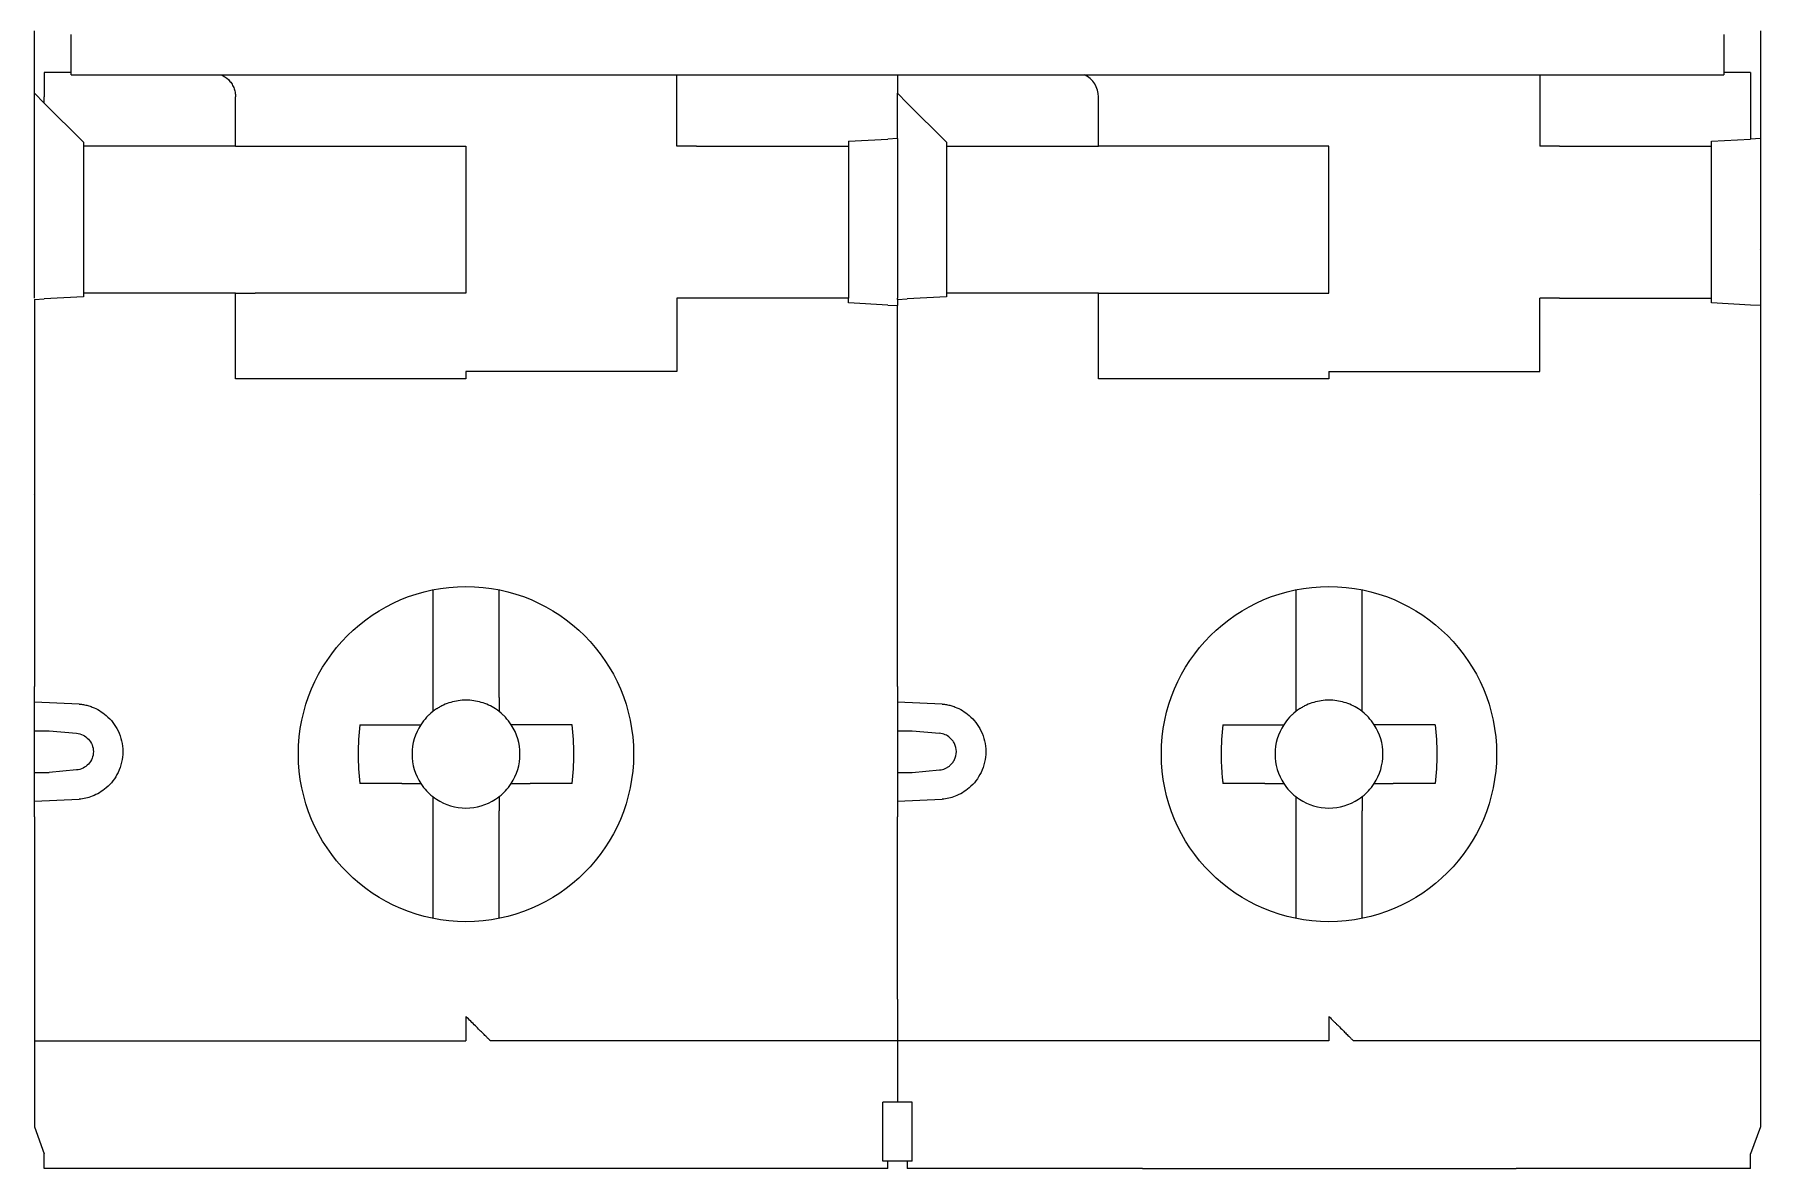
# Model space of a CAD drawing. Header units: millimetres. Extents: x 4137 to 6698, y 1400 to 3585.
# Drawn here: x 4412.42 to 4447.62, y 2976.75 to 2999.88 of the extents above; entities that cross this region are included whole.
import ezdxf

# ---------------------------------------------------------------- set-up
doc = ezdxf.new("R2010")
doc.units = ezdxf.units.MM
doc.layers.add('000-PI-Oprema', color=30, linetype='Continuous', lineweight=5)

msp = doc.modelspace()

# ---------------------------------------------------------------- linework, layer by layer
at = {"layer": '000-PI-Oprema', "color": 0, "lineweight": 0}
for p, q in [((4412.422, 2998.679), (4412.422, 2999.953)), ((4447.622, 2999.953), (4447.622, 2997.756)), ((4413.172, 2999.103), (4412.622, 2999.103)), ((4413.172, 2999.055), (4417.272, 2999.055)), ((4417.272, 2999.056), (4442.772, 2999.056)), ((4425.522, 2997.603), (4425.522, 2999.056)), ((4430.022, 2999.056), (4430.022, 2998.679)), ((4442.772, 2999.055), (4446.873, 2999.055)), ((4443.122, 2999.055), (4443.122, 2997.603)), ((4447.422, 2999.103), (4446.872, 2999.103)), ((4447.422, 2999.103), (4447.422, 2997.745)), ((4412.422, 2994.503), (4412.422, 2998.679)), ((4412.422, 2998.679), (4412.622, 2998.479)), ((4412.622, 2998.479), (4412.622, 2998.603)), ((4412.622, 2998.479), (4413.422, 2997.679)), ((4416.522, 2997.603), (4416.522, 2998.603)), ((4430.022, 2998.679), (4430.222, 2998.479)), ((4430.022, 2997.756), (4430.022, 2998.679)), ((4430.222, 2998.479), (4431.022, 2997.679)), ((4434.122, 2997.603), (4434.122, 2998.603)), ((4413.422, 2997.679), (4413.422, 2997.603)), ((4429.022, 2997.703), (4429.822, 2997.745)), ((4429.022, 2997.703), (4429.022, 2997.603)), ((4430.022, 2997.756), (4429.822, 2997.745)), ((4430.022, 2997.756), (4430.022, 2994.503)), ((4431.022, 2997.679), (4431.022, 2997.603)), ((4446.622, 2997.703), (4447.422, 2997.745)), ((4446.622, 2997.603), (4446.622, 2997.703)), ((4447.622, 2997.756), (4447.422, 2997.745)), ((4447.622, 2997.756), (4447.622, 2994.351)), ((4416.522, 2997.603), (4413.422, 2997.603)), ((4413.422, 2997.603), (4413.422, 2994.603)), ((4416.522, 2997.603), (4416.922, 2997.603)), ((4416.922, 2997.603), (4421.222, 2997.603)), ((4421.222, 2997.603), (4421.222, 2994.603)), ((4425.922, 2997.603), (4425.522, 2997.603)), ((4425.922, 2997.603), (4429.022, 2997.603)), ((4429.022, 2997.603), (4429.022, 2994.503)), ((4431.022, 2997.603), (4434.122, 2997.603)), ((4431.022, 2997.603), (4431.022, 2994.603)), ((4434.522, 2997.603), (4434.122, 2997.603)), ((4438.822, 2997.603), (4434.522, 2997.603)), ((4438.822, 2994.603), (4438.822, 2997.603)), ((4443.522, 2997.603), (4443.122, 2997.603)), ((4443.522, 2997.603), (4446.622, 2997.603)), ((4446.622, 2994.503), (4446.622, 2997.603)), ((4412.422, 2995.503), (4412.417, 2995.508)), ((4412.427, 2995.303), (4412.422, 2995.303)), ((4447.622, 2995.503), (4447.617, 2995.508)), ((4447.627, 2995.303), (4447.622, 2995.303)), ((4412.422, 2994.475), (4412.622, 2994.485)), ((4412.422, 2994.475), (4412.422, 2986.58)), ((4413.422, 2994.527), (4412.622, 2994.485)), ((4413.422, 2994.603), (4413.422, 2994.527)), ((4416.522, 2994.603), (4413.422, 2994.603)), ((4416.522, 2992.853), (4416.522, 2994.603)), ((4416.522, 2994.603), (4416.922, 2994.603)), ((4421.222, 2994.603), (4416.922, 2994.603)), ((4425.922, 2994.503), (4425.522, 2994.503)), ((4425.522, 2994.503), (4425.522, 2993.003)), ((4429.022, 2994.503), (4425.922, 2994.503)), ((4429.022, 2994.403), (4429.022, 2994.503)), ((4430.022, 2994.475), (4430.022, 2994.503)), ((4430.022, 2994.475), (4430.222, 2994.485)), ((4430.022, 2994.475), (4430.022, 2994.351)), ((4431.022, 2994.527), (4430.222, 2994.485)), ((4431.022, 2994.603), (4431.022, 2994.527)), ((4434.122, 2994.603), (4431.022, 2994.603)), ((4434.122, 2992.853), (4434.122, 2994.603)), ((4434.122, 2994.603), (4434.522, 2994.603)), ((4434.522, 2994.603), (4438.822, 2994.603)), ((4443.522, 2994.503), (4443.122, 2994.503)), ((4443.122, 2993.003), (4443.122, 2994.503)), ((4443.522, 2994.503), (4446.622, 2994.503)), ((4446.622, 2994.403), (4446.622, 2994.503)), ((4429.822, 2994.361), (4429.022, 2994.403)), ((4429.822, 2994.361), (4430.022, 2994.351)), ((4430.022, 2986.58), (4430.022, 2994.351)), ((4447.422, 2994.361), (4446.622, 2994.403)), ((4447.622, 2994.351), (4447.422, 2994.361)), ((4447.622, 2994.351), (4447.622, 2980.203)), ((4421.222, 2992.853), (4416.522, 2992.853)), ((4421.222, 2993.003), (4421.222, 2992.853)), ((4425.522, 2993.003), (4421.222, 2993.003)), ((4438.822, 2992.853), (4434.122, 2992.853)), ((4438.822, 2993.003), (4438.822, 2992.853)), ((4438.822, 2993.003), (4443.122, 2993.003)), ((4412.422, 2990.703), (4412.427, 2990.703)), ((4447.622, 2990.703), (4447.627, 2990.703)), ((4412.417, 2990.498), (4412.422, 2990.503)), ((4447.617, 2990.498), (4447.622, 2990.503)), ((4420.547, 2988.542), (4420.547, 2988.479)), ((4421.897, 2988.479), (4421.897, 2988.542)), ((4438.147, 2988.554), (4438.147, 2988.479)), ((4439.497, 2988.479), (4439.497, 2988.554)), ((4420.547, 2988.479), (4420.547, 2986.359)), ((4421.897, 2986.359), (4421.897, 2988.479)), ((4438.147, 2988.479), (4438.147, 2986.359)), ((4439.497, 2986.072), (4439.497, 2988.479)), ((4412.422, 2986.406), (4412.422, 2986.579)), ((4430.022, 2986.58), (4430.022, 2983.927)), ((4413.332, 2986.224), (4412.422, 2986.263)), ((4420.547, 2986.359), (4420.547, 2986.072)), ((4421.897, 2986.359), (4421.897, 2986.072)), ((4430.932, 2986.224), (4430.022, 2986.263)), ((4412.422, 2984.831), (4412.422, 2985.676)), ((4412.722, 2985.676), (4413.28, 2985.627)), ((4419.059, 2985.803), (4419.916, 2985.803)), ((4423.386, 2985.803), (4422.529, 2985.803)), ((4430.322, 2985.676), (4430.88, 2985.627)), ((4436.659, 2985.803), (4437.516, 2985.803)), ((4440.986, 2985.803), (4440.129, 2985.803)), ((4413.28, 2984.88), (4412.722, 2984.831)), ((4430.322, 2984.831), (4430.88, 2984.88)), ((4412.422, 2984.244), (4413.332, 2984.282)), ((4419.916, 2984.603), (4419.059, 2984.603)), ((4420.547, 2984.335), (4420.547, 2984.047)), ((4421.897, 2984.335), (4421.897, 2984.047)), ((4423.386, 2984.603), (4422.529, 2984.603)), ((4430.022, 2984.244), (4430.932, 2984.282)), ((4437.516, 2984.603), (4436.659, 2984.603)), ((4440.986, 2984.603), (4440.129, 2984.603)), ((4412.422, 2983.927), (4412.422, 2983.981)), ((4412.422, 2983.927), (4412.422, 2980.203)), ((4420.547, 2984.047), (4420.547, 2981.927)), ((4421.897, 2981.927), (4421.897, 2984.047)), ((4430.022, 2980.203), (4430.022, 2983.927)), ((4438.147, 2984.047), (4438.147, 2981.927)), ((4439.497, 2981.927), (4439.497, 2984.047)), ((4420.547, 2981.927), (4420.547, 2981.852)), ((4421.897, 2981.852), (4421.897, 2981.927)), ((4438.147, 2981.927), (4438.147, 2981.852)), ((4439.497, 2981.852), (4439.497, 2981.927)), ((4412.422, 2980.203), (4412.422, 2977.603)), ((4430.022, 2980.203), (4430.022, 2978.103)), ((4447.622, 2980.203), (4447.622, 2977.603)), ((4412.422, 2979.353), (4421.222, 2979.353)), ((4430.022, 2979.353), (4421.722, 2979.353)), ((4438.822, 2979.353), (4430.022, 2979.353)), ((4447.622, 2979.353), (4439.322, 2979.353)), ((4430.322, 2978.103), (4429.722, 2978.103)), ((4412.422, 2977.603), (4412.622, 2977.054)), ((4447.622, 2977.603), (4447.422, 2977.053)), ((4429.822, 2976.903), (4429.722, 2976.903)), ((4430.222, 2976.903), (4429.822, 2976.903)), ((4430.322, 2976.903), (4430.222, 2976.903)), ((4417.422, 2976.753), (4412.622, 2976.753)), ((4425.042, 2976.753), (4417.422, 2976.753)), ((4429.822, 2976.753), (4425.042, 2976.753)), ((4435.022, 2976.753), (4430.222, 2976.753)), ((4435.022, 2976.753), (4442.642, 2976.753)), ((4447.422, 2976.753), (4442.642, 2976.753))]:
    msp.add_line(p, q, dxfattribs=at)
for centre in [(4421.222, 2985.203), (4438.822, 2985.203)]:
    msp.add_circle(centre, 3.418, dxfattribs=at)
for centre, radius, start, end in [((4433.622, 2998.603), 0.5, 0, 64.7859), ((4421.222, 2985.203), 1.1, 123.0557, 133.0681), ((4421.222, 2985.203), 1.1, 46.9319, 56.9443), ((4438.822, 2985.203), 1.1, 123.0557, 133.0681), ((4438.822, 2985.203), 1.1, 46.9319, 56.9443), ((4421.222, 2985.203), 1.1, 136.9319, 146.9443), ((4421.222, 2985.203), 1.1, 135, 136.9319), ((4421.222, 2985.203), 1.1, 133.0681, 135), ((4421.222, 2985.203), 1.1, 33.0557, 43.0681), ((4438.822, 2985.203), 1.1, 136.9319, 146.9443), ((4438.822, 2985.203), 1.1, 135, 136.9319), ((4438.822, 2985.203), 1.1, 133.0681, 135), ((4438.822, 2985.203), 1.1, 45, 46.9319), ((4438.822, 2985.203), 1.1, 43.0681, 45), ((4438.822, 2985.203), 1.1, 33.0557, 43.0681), ((4421.222, 2985.203), 1.1, 213.0557, 223.0681), ((4421.222, 2985.203), 1.1, 223.0681, 225), ((4421.222, 2985.203), 1.1, 225, 226.9319), ((4421.222, 2985.203), 1.1, 226.9319, 236.9443), ((4421.222, 2985.203), 1.1, 303.0557, 313.0681), ((4421.222, 2985.203), 1.1, 315, 316.9319), ((4421.222, 2985.203), 1.1, 316.9319, 326.9443), ((4438.822, 2985.203), 1.1, 213.0557, 223.0681), ((4438.822, 2985.203), 1.1, 223.0681, 225), ((4438.822, 2985.203), 1.1, 225, 226.9319), ((4438.822, 2985.203), 1.1, 226.9319, 236.9443), ((4438.822, 2985.203), 1.1, 303.0557, 313.0681), ((4438.822, 2985.203), 1.1, 313.0681, 315), ((4438.822, 2985.203), 1.1, 315, 316.9319), ((4438.822, 2985.203), 1.1, 316.9319, 326.9443)]:
    msp.add_arc(centre, radius, start, end, dxfattribs=at)
for points, knots in [([(4413.172, 2999.055), (4413.172, 2999.07), (4413.172, 2999.078), (4413.172, 2999.25), (4413.172, 2999.527), (4413.172, 2999.76), (4413.172, 2999.877)], [0, 0, 0, 0, 0.206145, 0.470763, 0.735381, 1, 1, 1, 1]), ([(4446.872, 2999.877), (4446.872, 2999.76), (4446.872, 2999.527), (4446.872, 2999.25), (4446.872, 2999.078), (4446.872, 2999.07), (4446.873, 2999.055)], [0, 0, 0, 0, 0.264619, 0.529237, 0.793855, 1, 1, 1, 1]), ([(4412.622, 2999.103), (4412.622, 2999.103), (4412.622, 2999.049), (4412.622, 2998.864), (4412.622, 2998.734), (4412.622, 2998.603)], [0, 0, 0, 0, 0.5, 0.5, 1, 1, 1, 1]), ([(4416.229, 2999.055), (4416.28, 2999.027), (4416.357, 2998.986), (4416.439, 2998.886), (4416.486, 2998.799), (4416.517, 2998.703), (4416.521, 2998.636), (4416.522, 2998.603)], [0, 0, 0, 0, 0.351287, 0.528122, 0.693874, 0.849103, 1, 1, 1, 1]), ([(4412.422, 2985.676), (4412.422, 2985.793), (4412.422, 2986.027), (4412.422, 2986.305), (4412.422, 2986.403), (4412.422, 2986.441)], [0, 0, 0, 0, 0.378161, 0.755931, 1, 1, 1, 1]), ([(4413.332, 2986.224), (4413.363, 2986.221), (4413.423, 2986.214), (4413.511, 2986.193), (4413.622, 2986.157), (4413.75, 2986.094), (4413.895, 2985.989), (4414.026, 2985.851), (4414.135, 2985.675), (4414.206, 2985.473), (4414.23, 2985.253), (4414.207, 2985.034), (4414.135, 2984.832), (4414.027, 2984.655), (4413.896, 2984.517), (4413.751, 2984.412), (4413.608, 2984.344), (4413.468, 2984.299), (4413.378, 2984.288), (4413.332, 2984.282)], [0, 0, 0, 0, 0.031513, 0.062834, 0.094232, 0.152293, 0.210532, 0.279327, 0.348301, 0.424071, 0.50002, 0.57579, 0.651739, 0.720534, 0.789508, 0.847569, 0.905809, 0.95275, 1, 1, 1, 1]), ([(4421.822, 2986.125), (4421.733, 2986.183), (4421.636, 2986.228), (4421.433, 2986.288), (4421.329, 2986.303), (4421.117, 2986.303), (4421.012, 2986.288), (4420.86, 2986.243), (4420.81, 2986.224), (4420.738, 2986.191), (4420.714, 2986.179), (4420.679, 2986.16), (4420.668, 2986.153), (4420.651, 2986.143), (4420.642, 2986.138), (4420.634, 2986.132), (4420.628, 2986.129), (4420.624, 2986.128), (4420.622, 2986.125)], [0, 0, 0, 0, 0.25, 0.25, 0.5, 0.5, 0.75, 0.75, 0.875, 0.875, 0.9375, 0.9375, 0.96875, 0.96875, 0.984375, 0.992188, 0.992188, 1, 1, 1, 1]), ([(4430.932, 2986.224), (4430.963, 2986.221), (4431.023, 2986.214), (4431.111, 2986.193), (4431.222, 2986.157), (4431.35, 2986.094), (4431.495, 2985.989), (4431.626, 2985.851), (4431.735, 2985.675), (4431.806, 2985.473), (4431.83, 2985.253), (4431.807, 2985.034), (4431.735, 2984.832), (4431.627, 2984.655), (4431.496, 2984.517), (4431.351, 2984.412), (4431.208, 2984.344), (4431.068, 2984.299), (4430.978, 2984.288), (4430.932, 2984.282)], [0, 0, 0, 0, 0.031513, 0.062834, 0.094232, 0.152293, 0.210532, 0.279327, 0.348301, 0.424071, 0.50002, 0.57579, 0.651739, 0.720534, 0.789508, 0.847569, 0.905809, 0.95275, 1, 1, 1, 1]), ([(4439.422, 2986.125), (4439.333, 2986.183), (4439.236, 2986.228), (4439.033, 2986.288), (4438.929, 2986.303), (4438.717, 2986.303), (4438.612, 2986.288), (4438.46, 2986.243), (4438.41, 2986.224), (4438.338, 2986.191), (4438.314, 2986.179), (4438.279, 2986.16), (4438.268, 2986.153), (4438.251, 2986.143), (4438.242, 2986.138), (4438.234, 2986.132), (4438.228, 2986.129), (4438.224, 2986.128), (4438.222, 2986.125)], [0, 0, 0, 0, 0.25, 0.25, 0.5, 0.5, 0.75, 0.75, 0.875, 0.875, 0.9375, 0.9375, 0.96875, 0.96875, 0.984375, 0.992187, 0.992187, 1, 1, 1, 1]), ([(4412.422, 2985.676), (4412.422, 2985.676), (4412.452, 2985.676), (4412.569, 2985.676), (4412.652, 2985.676), (4412.722, 2985.676)], [0, 0, 0, 0, 0.5, 0.5, 1, 1, 1, 1]), ([(4419.916, 2985.803), (4419.984, 2985.803), (4420.108, 2985.803), (4420.24, 2985.803), (4420.301, 2985.803)], [0, 0, 0, 0, 0.540007, 1, 1, 1, 1]), ([(4422.144, 2984.603), (4422.261, 2984.782), (4422.322, 2984.99), (4422.322, 2985.416), (4422.261, 2985.625), (4422.145, 2985.803)], [0, 0, 0, 0, 0.5, 0.5, 1, 1, 1, 1]), ([(4430.022, 2985.676), (4430.022, 2985.676), (4430.052, 2985.676), (4430.169, 2985.676), (4430.252, 2985.676), (4430.322, 2985.676)], [0, 0, 0, 0, 0.5, 0.5, 1, 1, 1, 1]), ([(4436.659, 2985.803), (4436.635, 2985.604), (4436.622, 2985.404), (4436.622, 2985.103), (4436.625, 2985.003), (4436.635, 2984.853), (4436.638, 2984.803), (4436.645, 2984.728), (4436.649, 2984.69), (4436.654, 2984.647), (4436.656, 2984.625), (4436.657, 2984.616), (4436.658, 2984.609), (4436.66, 2984.606), (4436.659, 2984.603)], [0, 0, 0, 0, 0.5, 0.5, 0.75, 0.75, 0.875, 0.875, 0.9375, 0.96875, 0.984375, 0.992188, 0.992188, 1, 1, 1, 1]), ([(4437.901, 2985.803), (4437.784, 2985.625), (4437.723, 2985.417), (4437.722, 2984.991), (4437.784, 2984.782), (4437.901, 2984.603)], [0, 0, 0, 0, 0.5, 0.5, 1, 1, 1, 1]), ([(4439.744, 2984.603), (4439.861, 2984.782), (4439.922, 2984.991), (4439.923, 2985.414), (4439.861, 2985.625), (4439.745, 2985.803)], [0, 0, 0, 0, 0.5, 0.5, 1, 1, 1, 1]), ([(4413.28, 2985.627), (4413.373, 2985.619), (4413.461, 2985.575), (4413.587, 2985.438), (4413.622, 2985.346), (4413.622, 2985.16), (4413.587, 2985.068), (4413.461, 2984.931), (4413.373, 2984.888), (4413.28, 2984.88)], [0, 0, 0, 0, 0.25, 0.25, 0.5, 0.5, 0.75, 0.75, 1, 1, 1, 1]), ([(4430.88, 2984.88), (4430.9, 2984.882), (4430.939, 2984.887), (4430.994, 2984.906), (4431.046, 2984.933), (4431.098, 2984.971), (4431.147, 2985.023), (4431.203, 2985.115), (4431.236, 2985.253), (4431.203, 2985.392), (4431.147, 2985.483), (4431.085, 2985.548), (4430.996, 2985.607), (4430.919, 2985.62), (4430.88, 2985.627)], [0, 0, 0, 0, 0.053559, 0.105722, 0.157796, 0.211095, 0.279916, 0.349203, 0.500308, 0.651412, 0.720233, 0.789521, 0.894347, 1, 1, 1, 1]), ([(4412.422, 2983.981), (4412.422, 2983.985), (4412.422, 2984.009), (4412.422, 2984.183), (4412.422, 2984.475), (4412.422, 2984.712), (4412.422, 2984.831)], [0, 0, 0, 0, 0.06983, 0.379482, 0.689581, 1, 1, 1, 1]), ([(4412.422, 2984.831), (4412.422, 2984.831), (4412.455, 2984.831), (4412.566, 2984.831), (4412.644, 2984.831), (4412.722, 2984.831)], [0, 0, 0, 0, 0.5, 0.5, 1, 1, 1, 1]), ([(4430.022, 2984.831), (4430.022, 2984.831), (4430.055, 2984.831), (4430.166, 2984.831), (4430.244, 2984.831), (4430.322, 2984.831)], [0, 0, 0, 0, 0.5, 0.5, 1, 1, 1, 1]), ([(4419.916, 2984.603), (4419.984, 2984.603), (4420.108, 2984.603), (4420.24, 2984.603), (4420.301, 2984.603)], [0, 0, 0, 0, 0.54278, 1, 1, 1, 1]), ([(4420.622, 2984.281), (4420.801, 2984.165), (4421.008, 2984.104), (4421.433, 2984.103), (4421.644, 2984.165), (4421.822, 2984.281)], [0, 0, 0, 0, 0.5, 0.5, 1, 1, 1, 1]), ([(4438.222, 2984.281), (4438.401, 2984.165), (4438.608, 2984.104), (4439.033, 2984.103), (4439.244, 2984.165), (4439.422, 2984.281)], [0, 0, 0, 0, 0.5, 0.5, 1, 1, 1, 1]), ([(4421.222, 2979.853), (4421.222, 2979.832), (4421.222, 2979.79), (4421.222, 2979.728), (4421.222, 2979.656), (4421.222, 2979.577), (4421.222, 2979.498), (4421.222, 2979.432), (4421.222, 2979.387), (4421.222, 2979.358), (4421.222, 2979.355), (4421.222, 2979.353)], [0, 0, 0, 0, 0.080758, 0.160392, 0.240099, 0.368585, 0.500066, 0.628554, 0.760036, 0.877963, 1, 1, 1, 1]), ([(4421.722, 2979.353), (4421.722, 2979.354), (4421.721, 2979.355), (4421.714, 2979.362), (4421.702, 2979.374), (4421.679, 2979.397), (4421.639, 2979.437), (4421.576, 2979.5), (4421.5, 2979.576), (4421.413, 2979.662), (4421.32, 2979.756), (4421.255, 2979.82), (4421.222, 2979.853)], [0, 0, 0, 0, 0.051851, 0.10362, 0.156261, 0.210683, 0.323967, 0.445967, 0.575521, 0.712834, 0.854621, 1, 1, 1, 1]), ([(4438.822, 2979.853), (4438.822, 2979.832), (4438.822, 2979.79), (4438.822, 2979.728), (4438.822, 2979.656), (4438.822, 2979.577), (4438.822, 2979.498), (4438.822, 2979.432), (4438.822, 2979.387), (4438.822, 2979.358), (4438.822, 2979.355), (4438.822, 2979.353)], [0, 0, 0, 0, 0.080758, 0.160392, 0.240099, 0.368585, 0.500066, 0.628554, 0.760036, 0.877963, 1, 1, 1, 1]), ([(4438.822, 2979.853), (4438.843, 2979.833), (4438.881, 2979.795), (4438.933, 2979.742), (4438.976, 2979.699), (4439.034, 2979.642), (4439.101, 2979.574), (4439.178, 2979.498), (4439.241, 2979.435), (4439.287, 2979.388), (4439.317, 2979.359), (4439.321, 2979.355), (4439.322, 2979.353)], [0, 0, 0, 0, 0.090531, 0.16862, 0.234268, 0.287481, 0.430984, 0.554468, 0.680793, 0.795506, 0.900919, 1, 1, 1, 1]), ([(4429.722, 2976.903), (4429.722, 2976.952), (4429.722, 2977.017), (4429.722, 2977.281), (4429.722, 2977.541), (4429.722, 2978.103)], [0.2858647, 0.2858647, 0.2858647, 0.2858647, 0.5, 0.5, 1, 1, 1, 1]), ([(4430.322, 2976.903), (4430.322, 2976.922), (4430.322, 2976.977), (4430.322, 2977.091), (4430.322, 2977.25), (4430.322, 2977.428), (4430.322, 2977.614), (4430.322, 2977.74), (4430.322, 2978.103)], [0.287427, 0.287427, 0.287427, 0.287427, 0.3699948, 0.5001298, 0.629921, 0.7600558, 0.879771, 1, 1, 1, 1]), ([(4412.622, 2976.753), (4412.622, 2976.754), (4412.622, 2976.756), (4412.622, 2976.768), (4412.622, 2976.791), (4412.622, 2976.832), (4412.622, 2976.897), (4412.622, 2976.972), (4412.622, 2977.027), (4412.622, 2977.054)], [0, 0, 0, 0, 0.0807576, 0.160392, 0.2400995, 0.3685854, 0.5000663, 0.6285535, 0.7387531, 0.7387531, 0.7387531, 0.7387531]), ([(4429.822, 2976.753), (4429.822, 2976.762), (4429.822, 2976.779), (4429.822, 2976.847), (4429.822, 2976.902), (4429.822, 2976.903)], [0, 0, 0, 0, 0.494587, 0.989166, 1, 1, 1, 1]), ([(4430.222, 2976.903), (4430.222, 2976.902), (4430.222, 2976.847), (4430.222, 2976.779), (4430.222, 2976.762), (4430.222, 2976.753)], [0, 0, 0, 0, 0.010834, 0.505413, 1, 1, 1, 1]), ([(4447.422, 2976.753), (4447.422, 2976.753), (4447.422, 2976.807), (4447.422, 2976.944), (4447.422, 2976.996), (4447.422, 2977.053)], [0, 0, 0, 0, 0.5, 0.5, 0.737757, 0.737757, 0.737757, 0.737757])]:
    msp.add_open_spline(points, degree=3, knots=knots, dxfattribs=at)
for points in [[(4438.147, 2986.359), (4438.147, 2986.321), (4438.147, 2986.283), (4438.147, 2986.072)], [(4419.059, 2985.803), (4419.01, 2985.405), (4419.01, 2985.002), (4419.059, 2984.603)], [(4420.301, 2985.803), (4420.184, 2985.625), (4420.122, 2985.416), (4420.122, 2985.203)], [(4421.974, 2986.007), (4421.983, 2985.998), (4421.992, 2985.99), (4422, 2985.981)], [(4422, 2985.981), (4422.009, 2985.972), (4422.018, 2985.963), (4422.026, 2985.954)], [(4422.529, 2985.803), (4422.405, 2985.803), (4422.278, 2985.803), (4422.144, 2985.803)], [(4423.386, 2984.603), (4423.434, 2985.001), (4423.434, 2985.405), (4423.386, 2985.803)], [(4437.516, 2985.803), (4437.64, 2985.803), (4437.767, 2985.803), (4437.901, 2985.803)], [(4440.129, 2985.803), (4440.005, 2985.803), (4439.878, 2985.803), (4439.744, 2985.803)], [(4440.986, 2985.803), (4441.034, 2985.405), (4441.034, 2985.001), (4440.986, 2984.603)], [(4420.122, 2985.203), (4420.122, 2984.992), (4420.185, 2984.78), (4420.301, 2984.603)], [(4422, 2984.425), (4421.992, 2984.417), (4421.983, 2984.408), (4421.974, 2984.4)], [(4422.144, 2984.603), (4422.278, 2984.603), (4422.405, 2984.603), (4422.529, 2984.603)], [(4437.516, 2984.603), (4437.64, 2984.603), (4437.767, 2984.603), (4437.901, 2984.603)], [(4438.147, 2984.335), (4438.147, 2984.123), (4438.147, 2984.085), (4438.147, 2984.047)], [(4439.497, 2984.335), (4439.497, 2984.123), (4439.497, 2984.085), (4439.497, 2984.047)], [(4439.744, 2984.603), (4439.878, 2984.603), (4440.005, 2984.603), (4440.129, 2984.603)]]:
    msp.add_open_spline(points, degree=3, dxfattribs=at)

doc.saveas('drawing.dxf')
